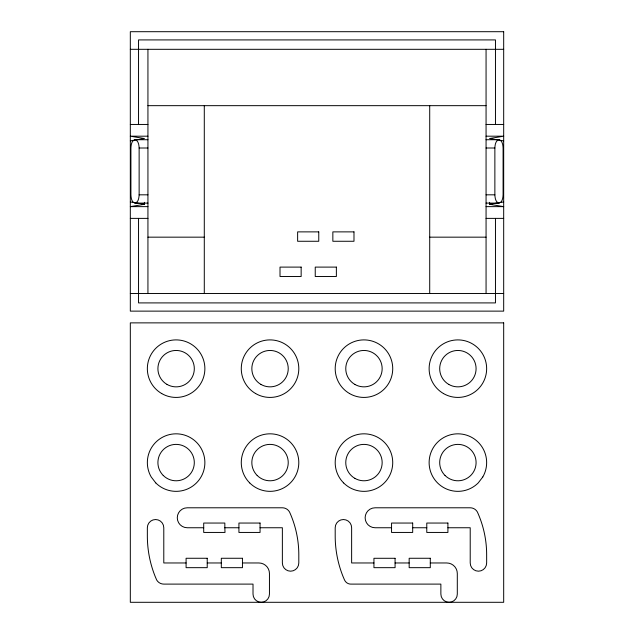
<?xml version="1.0" encoding="UTF-8"?>
<svg xmlns="http://www.w3.org/2000/svg" width="634" height="634" viewBox="0 0 634 634"><rect width="100%" height="100%" fill="white"/><g stroke="black" fill="none" stroke-linecap="round" stroke-linejoin="round"><path stroke-width="0.95" d="M135.018 139.726C138.513 140.526 138.973 145.028 139.131 148.007L139.131 194.82C138.973 197.8 138.513 202.301 135.018 203.102C131.523 202.301 131.064 197.8 130.913 194.82L130.913 148.007C131.064 145.028 131.523 140.526 135.018 139.726L147.936 139.726M498.982 203.102C495.487 202.301 495.027 197.8 494.869 194.82L494.869 148.007C495.027 145.028 495.487 140.526 498.982 139.726C502.477 140.526 502.936 145.028 503.087 148.007L503.087 194.82C502.936 197.8 502.477 202.301 498.982 203.102L486.064 203.102M130.319 140.891L135.018 140.106M136.896 139.797L144.409 138.537L130.319 136.191L147.936 136.191M144.409 202.325L144.409 204.291L130.319 206.636L147.936 206.636M489.591 202.325L489.591 204.291L503.681 201.937M130.319 49.309L503.681 49.309M147.936 105.664L486.064 105.664M130.319 124.454L147.936 124.454M486.064 124.454L503.681 124.454M486.064 136.191L503.681 136.191L489.591 138.537L497.104 139.797M486.064 139.726L498.982 139.726M139.131 148.007L147.936 148.007M486.064 148.007L494.869 148.007M139.131 194.82L147.936 194.82M486.064 194.82L494.869 194.82M135.018 203.102L147.936 203.102M486.064 206.636L503.681 206.636L489.591 204.291M130.319 218.381L147.936 218.381M486.064 218.381L503.681 218.381M147.936 237.164L204.291 237.164M429.709 237.164L486.064 237.164M130.319 293.518L503.681 293.518M203.704 527.75L187.268 527.75A9.978 9.978 0 0 1 177.282 517.764A9.978 9.978 0 0 1 187.268 507.786L282.368 507.786A8.218 8.218 0 0 1 289.484 511.9A103.183 103.183 0 0 1 298.804 554.75L298.804 562.968A8.218 8.218 0 0 1 290.586 571.186A8.218 8.218 0 0 1 282.368 562.968L282.368 527.75L260.059 527.75M224.832 527.75L225.007 532.441L203.704 532.441L203.704 523.05L224.832 523.05L224.832 527.75L238.923 527.75M391.55 527.75L375.114 527.75A9.978 9.978 0 0 1 365.136 517.764A9.978 9.978 0 0 1 375.114 507.786L470.214 507.786A8.218 8.218 0 0 1 477.331 511.9A103.183 103.183 0 0 1 486.65 554.75L486.65 562.968A8.218 8.218 0 0 1 478.432 571.186A8.218 8.218 0 0 1 470.214 562.968L470.214 527.75L447.913 527.75M412.686 527.75L426.777 527.75M186.087 562.968L163.786 562.968L163.786 527.75A8.218 8.218 0 0 0 155.568 519.531A8.218 8.218 0 0 0 147.35 527.75L147.35 535.968A108.66 108.66 0 0 0 155.195 576.512L156.669 579.991A8.218 8.218 0 0 0 163.786 584.104L253.014 584.104L253.014 594.082A8.218 8.218 0 0 0 261.232 602.3A8.218 8.218 0 0 0 269.45 594.082L269.45 573.532A10.564 10.564 0 0 0 258.886 562.968L242.45 562.968M207.223 562.968L221.314 562.968M373.941 562.968L351.632 562.968L351.632 527.75A8.218 8.218 0 0 0 343.414 519.531A8.218 8.218 0 0 0 335.196 527.75L335.196 535.968A108.66 108.66 0 0 0 343.049 576.512L344.516 579.991A6.974 6.974 0 0 0 351.632 584.104L440.868 584.104L440.868 594.082A8.218 8.218 0 0 0 449.086 602.3A8.218 8.218 0 0 0 457.304 594.082L457.304 573.532A10.564 10.564 0 0 0 446.732 562.968L430.296 562.968M395.077 562.968L409.168 562.968M498.982 140.106L503.681 140.891M130.319 201.937L144.409 204.291M495.463 124.454L495.463 39.918L138.537 39.918L138.537 124.454M495.463 218.381L495.463 302.909L138.537 302.909L138.537 218.381M486.064 49.309L486.064 293.518M429.709 105.664L429.709 293.518M204.291 105.664L204.291 293.518M147.936 49.309L147.936 293.518M482.799 476.966L478.226 482.926A28.768 28.768 0 0 1 430.858 472.425A28.768 28.768 0 0 1 460.395 433.933A28.768 28.768 0 0 1 482.799 476.966M503.681 31.7L130.319 31.7L130.319 311.128L503.681 311.128L503.681 31.7M318.759 231.878L297.631 231.878L297.631 241.269L318.759 241.269L318.759 231.878M353.986 231.878L332.85 231.878L332.85 241.269L353.986 241.269L353.986 231.878M301.15 267.104L280.014 267.104L280.014 276.495L301.15 276.495L301.15 267.104M336.369 267.104L315.241 267.104L315.241 276.495L336.369 276.495L336.369 267.104M503.681 322.872L130.319 322.872L130.319 602.3L503.681 602.3L503.681 322.872M260.059 523.05L238.923 523.05L238.923 532.441L260.059 532.441L260.059 523.05M412.686 523.05L391.55 523.05L391.55 532.441L412.686 532.441L412.686 523.05M447.913 523.05L426.777 523.05L426.777 532.441L447.913 532.441L447.913 523.05M207.223 558.269L186.087 558.269L186.087 567.668L207.223 567.668L207.223 558.269M242.45 558.269L221.314 558.269L221.314 567.668L242.45 567.668L242.45 558.269M395.077 558.292L373.941 558.292L373.941 567.668L395.077 567.668L395.077 558.292M430.296 558.269L409.168 558.269L409.168 567.668L430.296 567.668L430.296 558.269M155.774 482.926L151.201 476.966A28.768 28.768 0 0 1 173.605 433.933A28.768 28.768 0 0 1 203.142 472.425A28.768 28.768 0 0 1 155.774 482.926M448.793 384.418A18.196 18.196 0 0 0 476.086 368.663A18.196 18.196 0 0 0 448.793 352.9A18.196 18.196 0 0 0 448.793 384.418M161.725 393.571A28.768 28.768 0 0 0 204.877 368.663A28.768 28.768 0 0 0 161.725 343.747A28.768 28.768 0 0 0 161.725 393.571M443.507 393.571A28.768 28.768 0 0 0 486.65 368.663A28.768 28.768 0 0 0 443.507 343.747A28.768 28.768 0 0 0 443.507 393.571M167.011 384.418A18.196 18.196 0 0 0 194.313 368.663A18.196 18.196 0 0 0 167.011 352.9A18.196 18.196 0 0 0 167.011 384.418M343.62 482.926A28.768 28.768 0 0 0 391.749 470.032A28.768 28.768 0 0 0 356.522 434.797A28.768 28.768 0 0 0 343.62 482.926M354.866 478.345A18.196 18.196 0 0 0 382.159 462.582A18.196 18.196 0 0 0 354.866 446.827A18.196 18.196 0 0 0 354.866 478.345M354.866 384.418A18.196 18.196 0 0 0 382.159 368.663A18.196 18.196 0 0 0 354.866 352.9A18.196 18.196 0 0 0 354.866 384.418M445.02 475.452A18.196 18.196 0 0 0 475.468 467.298A18.196 18.196 0 0 0 453.175 445.005A18.196 18.196 0 0 0 445.02 475.452M349.58 393.571A28.768 28.768 0 0 0 392.731 368.663A28.768 28.768 0 0 0 349.58 343.747A28.768 28.768 0 0 0 349.58 393.571M249.701 482.926A28.768 28.768 0 0 0 297.822 470.032A28.768 28.768 0 0 0 262.595 434.797A28.768 28.768 0 0 0 249.701 482.926M255.653 393.571A28.768 28.768 0 0 0 298.804 368.663A28.768 28.768 0 0 0 255.653 343.747A28.768 28.768 0 0 0 255.653 393.571M163.239 475.452A18.196 18.196 0 0 0 193.687 467.298A18.196 18.196 0 0 0 171.402 445.005A18.196 18.196 0 0 0 163.239 475.452M260.939 384.418A18.196 18.196 0 0 0 288.232 368.663A18.196 18.196 0 0 0 260.939 352.9A18.196 18.196 0 0 0 260.939 384.418M257.166 475.452A18.196 18.196 0 0 0 287.614 467.298A18.196 18.196 0 0 0 265.329 445.005A18.196 18.196 0 0 0 257.166 475.452"/></g></svg>
